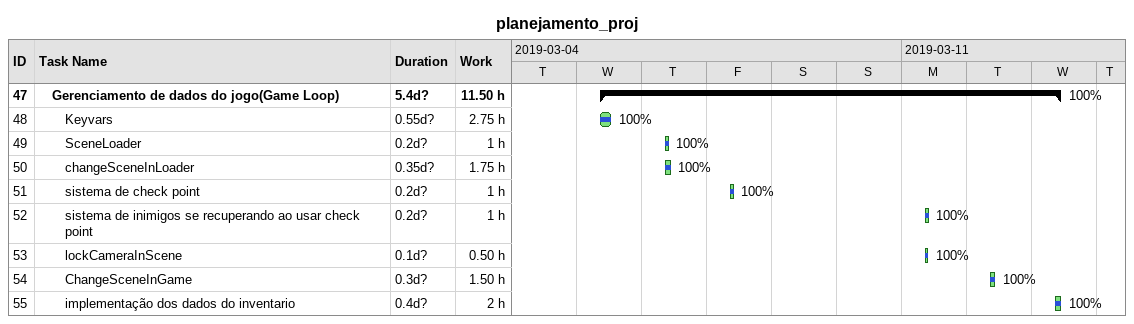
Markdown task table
planejamento_proj

| ID | Level | Task | Duration | Start | Finish | % complete | Work (h) |
|---|---|---|---|---|---|---|---|
| 47 | 2 | **Gerenciamento de dados do jogo(Game Loop)** | 5.4d? | 2019-03-06 | 2019-03-13 | 100 | 11.50 |
| 48 | 3 | Keyvars | 0.55d? | 2019-03-06 | 2019-03-06 | 100 | 2.75 |
| 49 | 3 | SceneLoader | 0.2d? | 2019-03-07 | 2019-03-07 | 100 | 1 |
| 50 | 3 | changeSceneInLoader | 0.35d? | 2019-03-07 | 2019-03-07 | 100 | 1.75 |
| 51 | 3 | sistema de check point | 0.2d? | 2019-03-08 | 2019-03-08 | 100 | 1 |
| 52 | 3 | sistema de inimigos se recuperando ao usar check point | 0.2d? | 2019-03-11 | 2019-03-11 | 100 | 1 |
| 53 | 3 | lockCameraInScene | 0.1d? | 2019-03-11 | 2019-03-11 | 100 | 0.50 |
| 54 | 3 | ChangeSceneInGame | 0.3d? | 2019-03-12 | 2019-03-12 | 100 | 1.50 |
| 55 | 3 | implementação dos dados do inventario | 0.4d? | 2019-03-13 | 2019-03-13 | 100 | 2 |
